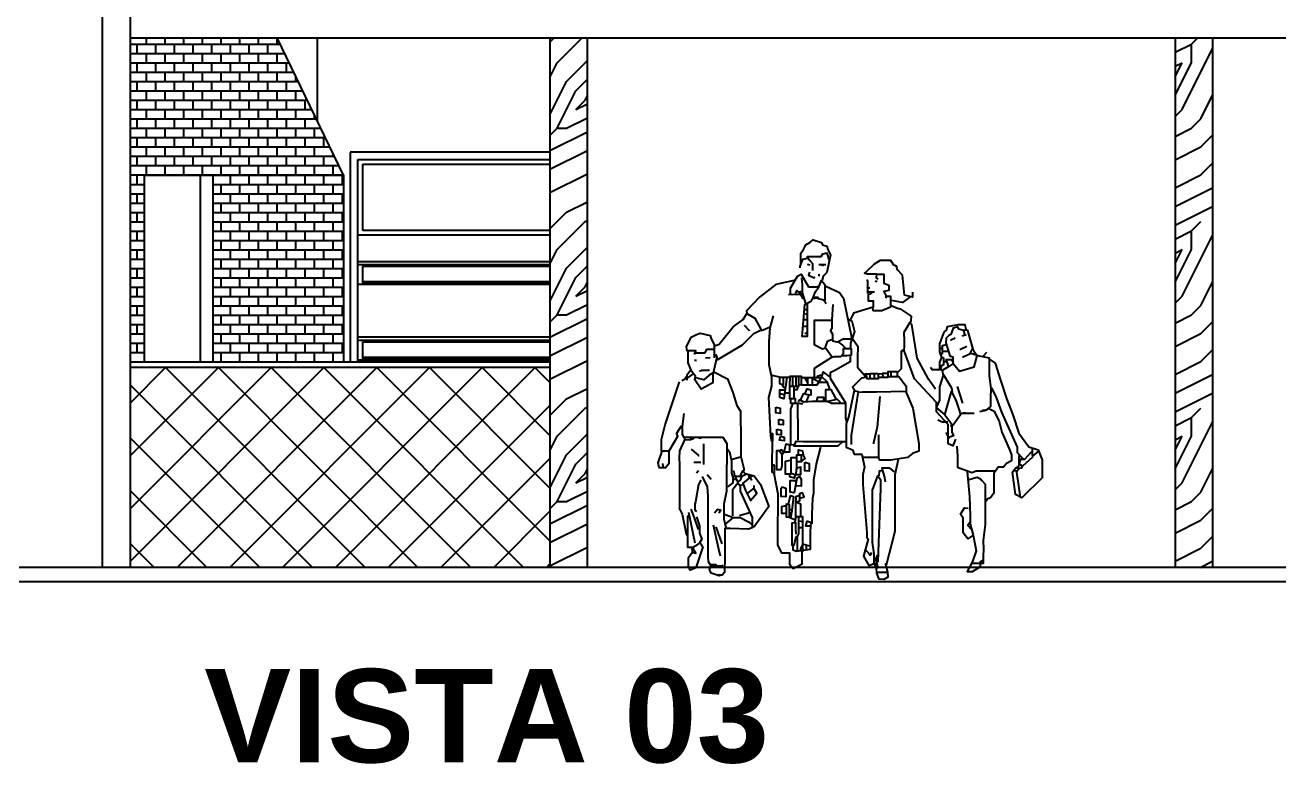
# Model space of a CAD drawing. Extents: x 500 to 638, y 181 to 267.
# Drawn here: x 624.44 to 631.16, y 220.65 to 224.6 of the extents above; entities that cross this region are included whole.
import ezdxf
from ezdxf.enums import TextEntityAlignment as Align

# ---------------------------------------------------------------- set-up
doc = ezdxf.new("R2010")
doc.units = 0
doc.header["$LTSCALE"] = 7
for name, color, linetype in [('ACESSÓRIO', 2, 'CONTINUOUS'), ('ALVENARIA', 7, 'CONTINUOUS'), ('ALVENARIA1', 44, 'CONTINUOUS'), ('HATCH', 30, 'CONTINUOUS'), ('JAPOR', 142, 'CONTINUOUS'), ('TEXTO5', 5, 'CONTINUOUS')]:
    doc.layers.add(name, color=color, linetype=linetype)
doc.styles.add('SANSSERIFBOLD', font='sasb____.pfb')
pattern_1 = [(0, (607.2953, 214.0509), (1, 1), [0.05, -0.95]), (90, (607.6953, 214.4009), (-1, 1), [0.1, -0.9]), (45, (607.4953, 214.30094), (1e-16, 1), [0.0707, -0.2121, 0.0707, -0.1414, 0.495, -0.424314]), (45, (607.2453, 214.00094), (1e-16, 1), [0.07071, -0.14142, 0.07071, -1.131374]), (45, (607.5953, 214.10094), (1e-16, 1), [0.07071, -1.343504]), (45, (607.6953, 214.05094), (1e-16, 1), [0.07071, -1.343504]), (45, (607.5453, 214.15094), (1e-16, 1), [0.07071, -1.343504]), (45, (607.4953, 214.20094), (1e-16, 1), [0.14142, -1.272794]), (45, (607.7453, 214.95094), (1e-16, 1), [0.14142, -1.272794]), (45, (607.3953, 214.25094), (1e-16, 1), [0.28284, -1.131374]), (45, (607.3453, 214.30094), (1e-16, 1), [0.28284, -1.131374]), (45, (607.9953, 214.60094), (1e-16, 1), [0.28284, -1.131374]), (45, (607.2953, 214.40094), (1e-16, 1), [0.212132, -1.20208]), (45, (607.0953, 214.55094), (1e-16, 1), [0.212132, -1.20208]), (45, (607.1953, 214.45094), (1e-16, 1), [0.212132, -1.20208]), (45, (607.8453, 214.75094), (1e-16, 1), [0.353553, -1.06066]), (45, (607.7453, 214.80094), (1e-16, 1), [0.353553, -1.06066]), (45, (607.8453, 214.55094), (1e-16, 1), [0.494975, -0.91924]), (26.565, (607.3953, 214.15094), (1, 4e-10), [0.111803, -2.124265]), (26.565, (607.5953, 214.45094), (1, 4e-10), [0.111803, -2.124265]), (26.565, (607.5453, 214.35094), (1, 4e-10), [0.111803, -2.124265]), (26.565, (607.3453, 214.05094), (1, 4e-10), [0.223607, -2.01246]), (26.565, (607.5453, 214.50094), (1, 4e-10), [0.33541, -1.900658]), (26.565, (607.4453, 214.55094), (1, 4e-10), [0.447214, -1.788854]), (26.565, (607.3453, 214.60094), (1, 4e-10), [0.447214, -1.788854]), (26.565, (607.1953, 214.90094), (1, 4e-10), [0.447214, -1.788854]), (26.565, (607.1953, 214.80094), (1, 4e-10), [0.559017, -1.67705]), (26.565, (607.2453, 214.70094), (1, 4e-10), [0.559017, -1.67705]), (63.435, (607.5953, 214.30094), (5e-11, 1), [0.111803, -2.124265]), (63.435, (607.4453, 214.20094), (5e-11, 1), [0.111803, -2.124265]), (63.435, (607.2953, 214.05094), (5e-11, 1), [0.223607, -2.01246]), (63.435, (607.5953, 214.20094), (5e-11, 1), [0.223607, -2.01246]), (63.435, (607.1953, 214.00094), (5e-11, 1), [0.33541, -1.900658]), (63.435, (607.0953, 214.00094), (5e-11, 1), [0.447214, -1.788854]), (63.435, (607.9953, 214.05094), (5e-11, 1), [0.447214, -1.788854]), (63.435, (607.6453, 214.15094), (5e-11, 1), [0.447214, -1.788854]), (63.435, (607.8453, 214.05094), (5e-11, 1), [0.559017, -1.67705]), (63.435, (607.7453, 214.10094), (5e-11, 1), [0.559017, -1.67705])]

msp = doc.modelspace()

# ---------------------------------------------------------------- hatches: boundary and pattern name
at = {"layer": 'ALVENARIA1'}
h = msp.add_hatch(dxfattribs=at)
h.set_pattern_fill('BRICK', color=256, scale=0.2, style=0)
h.set_pattern_definition([(0, (607.095286, 214.000943), (0, 0.05), []), (90, (607.09529, 214.00094), (-0.1, 6e-18), [0.05, -0.05]), (90, (607.14529, 214.00094), (-0.1, 6e-18), [-0.05, 0.05])])
h.paths.add_polyline_path([(625.7953, 224.5355), (625.0071, 224.5355), (625.0071, 223.7994), (625.0821, 223.7994), (625.3821, 223.7994), (626.1499, 223.7994)])
h.paths.add_polyline_path([(625.4498, 222.7994), (626.1499, 222.7994), (626.1499, 223.7994), (625.4498, 223.7994)])
h.paths.add_polyline_path([(625.0821, 223.7994), (625.0071, 223.7994), (625.0071, 222.7994), (625.0821, 222.7994)])
h = msp.add_hatch(dxfattribs=at)
h.set_pattern_fill('_USER', color=256, scale=0.2, angle=45, style=0, double=1, pattern_type=0)
h.set_pattern_definition([(45, (607.09529, 214.00094), (-0.1414214, 0.1414214), []), (135, (607.09529, 214.00094), (-0.1414214, -0.1414214), [])])
h.paths.add_polyline_path([(625.0071, 222.7694), (625.0071, 221.6994), (627.2571, 221.6994), (627.2571, 222.7694)])
at = {"layer": 'HATCH'}
h = msp.add_hatch(dxfattribs=at)
h.set_pattern_fill('WOODFACE', color=256, style=0)
h.set_pattern_definition(pattern_1)
h.paths.add_polyline_path([(627.4583, 224.5355), (627.2571, 224.5355), (627.2571, 221.6994), (627.4583, 221.6994)])
h = msp.add_hatch(dxfattribs=at)
h.set_pattern_fill('WOODFACE', color=256, style=0)
h.set_pattern_definition(pattern_1)
h.paths.add_polyline_path([(630.809, 224.5355), (630.609, 224.5355), (630.609, 221.6994), (630.809, 221.6994)])
h.paths.add_polyline_path([(633.2095, 224.5355), (633.0095, 224.5355), (633.0095, 221.6994), (633.2095, 221.6994)])

# ---------------------------------------------------------------- linework, layer by layer
at = {"layer": 'ACESSÓRIO', "linetype": 'Continuous'}
for points in [[(628.6015, 223.3234), (628.6015, 223.3825), (628.617, 223.4022), (628.6282, 223.4276), (628.6507, 223.4388), (628.6676, 223.4529), (628.7126, 223.4388), (628.7183, 223.4276), (628.7408, 223.4191), (628.7464, 223.4022), (628.7605, 223.3741), (628.7408, 223.2784), (628.7211, 223.2587), (628.7155, 223.2362)], [(628.6367, 223.3544), (628.6113, 223.3488), (628.5973, 223.3122), (628.5973, 223.3037)], [(628.7549, 223.3431), (628.7436, 223.3825), (628.7183, 223.3769), (628.7098, 223.3628), (628.6367, 223.3628), (628.6507, 223.3431), (628.6648, 223.3262), (628.6648, 223.2896)], [(628.6367, 223.3234), (628.6507, 223.3206)], [(628.6479, 223.2812), (628.6423, 223.2643), (628.6732, 223.2502), (628.6789, 223.253)], [(628.6986, 223.322), (628.7352, 223.322)], [(628.7211, 223.3234), (628.7155, 223.3122)], [(629.201, 223.1743), (629.201, 223.1461), (629.1573, 223.1574), (629.1461, 223.2643), (629.1207, 223.2925), (629.1151, 223.3122), (629.1011, 223.3178), (629.0842, 223.3431), (629.0279, 223.3431), (628.9941, 223.3234), (628.9547, 223.284), (628.9434, 223.2756), (628.9575, 223.2713), (629.0082, 223.2713), (629.0054, 223.2502), (629.0166, 223.2446)], [(628.5663, 223.2362), (628.4678, 223.2137), (628.3806, 223.1461), (628.3102, 223.0729), (628.313, 223.0589)], [(628.5466, 223.1602), (628.5466, 223.194), (628.5832, 223.2587), (628.6029, 223.27), (628.6423, 223.2024), (628.6845, 223.2024), (628.6958, 223.2052)], [(628.6057, 223.2502), (628.6085, 223.2137), (628.6085, 223.1827), (628.6085, 223.1771)], [(628.6367, 223.1123), (628.6367, 222.9364), (628.6085, 222.9364), (628.6226, 223.1067), (628.6592, 223.1264), (628.6704, 223.1489), (628.6789, 223.1743), (628.6986, 223.2024), (628.7126, 223.2362), (628.7309, 223.2137), (628.7309, 223.1292), (628.6845, 223.1405), (628.6704, 223.1377)], [(628.6986, 223.27), (628.6986, 223.2587)], [(628.9547, 223.2418), (628.9589, 223.2362), (628.9589, 223.1996), (628.9575, 223.1968)], [(629.0082, 223.27), (629.0462, 223.27), (629.0462, 223.2221), (629.0729, 223.2108), (629.0729, 223.1827), (629.0476, 223.1771), (629.0588, 223.1517), (629.0827, 223.1517), (629.0827, 223.0926), (629.0363, 223.0743), (628.9913, 223.0743), (628.9857, 223.0926)], [(628.9997, 223.2334), (629.011, 223.2305)], [(628.5353, 223.1602), (628.5832, 223.163), (628.617, 223.163)], [(628.6282, 223.1123), (628.617, 223.1545), (628.6085, 223.1771), (628.5888, 223.1743), (628.5804, 223.1827), (628.5719, 223.1658)], [(628.5945, 223.1714), (628.6113, 223.1405), (628.617, 223.1405)], [(628.6704, 223.1489), (628.693, 223.1461), (628.6958, 223.1405)], [(628.7352, 223.2052), (628.8083, 223.1714), (628.8309, 223.1405), (628.8731, 222.9322), (628.9083, 222.8844), (628.9062, 222.8196), (628.9062, 222.7718), (628.9434, 222.7296), (628.9434, 222.7211)], [(628.9857, 223.1743), (628.9716, 223.163), (628.9632, 223.1602), (628.9632, 223.1278), (628.9899, 223.1278), (628.9899, 223.0926), (628.8843, 223.0617), (628.8675, 223.0279)], [(628.9617, 223.1658), (628.9617, 223.1968), (628.9716, 223.1968)], [(628.9632, 223.1757), (628.9969, 223.1757)], [(629.0588, 223.1545), (629.056, 223.1405)], [(629.1855, 223.1461), (629.1461, 223.118), (629.087, 223.1292)], [(628.6198, 223.0814), (628.6367, 223.0814)], [(628.7267, 223.1292), (628.738, 223.1123)], [(628.7732, 223.1067), (628.7682, 223.0251), (628.7682, 222.9829), (628.7605, 222.966), (628.7718, 222.9491), (628.7718, 222.9125), (628.7943, 222.9069), (628.8027, 222.9069)], [(629.0842, 223.1039), (629.1151, 223.0898), (629.1348, 223.0842), (629.1939, 223.0448), (629.1911, 223.0194), (629.1883, 223.011)], [(628.1357, 222.8844), (628.1638, 222.8956), (628.2398, 222.9885), (628.2933, 223.0279), (628.313, 223.0589), (628.3552, 223.0335), (628.3918, 222.9688), (628.434, 222.9857)], [(628.4537, 223.0476), (628.4354, 222.9829), (628.4305, 222.9097), (628.4305, 222.7859), (628.4439, 222.7183), (628.4439, 222.6704), (628.4284, 222.6086), (628.4396, 222.4031), (628.4425, 222.3806), (628.4523, 222.3778), (628.4523, 222.4144), (628.4425, 222.4144)], [(628.617, 223.0589), (628.6367, 223.0561)], [(628.617, 223.0279), (628.6367, 223.0279)], [(628.7689, 223.0209), (628.6732, 223.0209), (628.6732, 222.8928), (628.7183, 222.8703), (628.7324, 222.8731)], [(628.8562, 223.0279), (628.8759, 223.0194), (628.89, 222.9632), (628.8675, 222.9012), (628.8675, 222.8703)], [(629.3234, 222.6536), (629.2868, 222.707), (629.2249, 222.8196), (629.1967, 222.9998), (629.1855, 223.011), (629.1531, 222.9576), (629.1552, 222.9125), (629.1552, 222.8787), (629.1545, 222.8647)], [(628.0315, 222.8393), (628.04, 222.859), (628.009, 222.859), (627.9921, 222.859), (627.9893, 222.8815), (628.0147, 222.9322), (628.0428, 222.9463), (628.0625, 222.9547), (628.116, 222.9406), (628.1216, 222.9238), (628.1371, 222.8928), (628.1378, 222.8534), (628.1378, 222.8225)], [(628.3862, 222.9688), (628.3468, 222.9491), (628.2877, 222.89), (628.1554, 222.8112), (628.1526, 222.8112)], [(628.2989, 222.9969), (628.3243, 222.9688), (628.3243, 222.966)], [(628.6141, 222.9913), (628.6367, 222.9913)], [(628.6367, 222.9519), (628.6226, 222.9519)], [(629.4882, 222.973), (629.4826, 222.9983), (629.4432, 222.9983), (629.3869, 222.987), (629.3813, 222.9701), (629.3701, 222.9617), (629.3644, 222.9504), (629.3447, 222.897), (629.3447, 222.8547), (629.356, 222.8238), (629.3447, 222.7985), (629.3447, 222.7591)], [(629.4742, 222.9673), (629.4489, 222.9758), (629.4432, 222.987), (629.4179, 222.9814), (629.4066, 222.9476), (629.3954, 222.942), (629.3813, 222.9279), (629.3785, 222.9026), (629.401, 222.8322), (629.4165, 222.8266), (629.4165, 222.79), (629.3954, 222.7759), (629.3813, 222.8125), (629.4095, 222.8125), (629.4179, 222.7985)], [(629.4207, 222.79), (629.4517, 222.7506), (629.5305, 222.7731), (629.5474, 222.8322), (629.5361, 222.8463), (629.5248, 222.8688), (629.4967, 222.9673), (629.4742, 222.9701), (629.4798, 222.9476)], [(629.4658, 222.9392), (629.4882, 222.9476)], [(628.7661, 222.9181), (628.7436, 222.9097), (628.7324, 222.8787), (628.7689, 222.8281)], [(628.8703, 222.9224), (628.8281, 222.9224), (628.8027, 222.9069), (628.8252, 222.89), (628.8393, 222.8759)], [(629.3475, 222.8744), (629.3616, 222.8744)], [(629.3813, 222.8913), (629.3602, 222.8857), (629.3602, 222.8435), (629.3532, 222.8435)], [(629.4292, 222.9279), (629.4066, 222.9167), (629.4066, 222.9138)], [(629.4911, 222.8829), (629.4573, 222.866), (629.4545, 222.866)], [(629.522, 222.8744), (629.5052, 222.8407), (629.4686, 222.8238)], [(627.9964, 222.8562), (627.9964, 222.7943), (628.0119, 222.7549), (627.9908, 222.7296), (627.9908, 222.7014)], [(628.1441, 222.8421), (628.1526, 222.8253), (628.13, 222.7324), (628.13, 222.6874), (628.0681, 222.6536), (628.0344, 222.7042), (628.0372, 222.7239), (628.0259, 222.7352)], [(628.0315, 222.8084), (628.0428, 222.8084)], [(628.1329, 222.8661), (628.0963, 222.8661), (628.085, 222.8464), (628.04, 222.8464)], [(628.116, 222.8225), (628.0907, 222.8196)], [(628.6747, 222.7183), (628.6747, 222.7662), (628.7689, 222.8253), (628.783, 222.8281), (628.8168, 222.8281), (628.8309, 222.845), (628.8309, 222.8717), (628.8717, 222.8717), (628.8717, 222.8365), (628.8477, 222.8323), (628.8196, 222.8323)], [(628.866, 222.8309), (628.866, 222.7999), (628.7886, 222.7549), (628.7591, 222.7408), (628.7591, 222.7127), (628.8421, 222.5804), (628.8421, 222.4988), (628.8477, 222.4735), (628.859, 222.5044), (628.89, 222.648), (628.8787, 222.6648), (628.9294, 222.7155), (628.9519, 222.7183)], [(629.4303, 222.3862), (629.4163, 222.3496), (629.3924, 222.3609), (629.3924, 222.465), (629.329, 222.5325), (629.329, 222.5832), (629.2108, 222.7099), (629.1545, 222.8647), (629.139, 222.8562), (629.1397, 222.7943), (629.1397, 222.7633), (629.1179, 222.7408), (629.1179, 222.7239)], [(629.356, 222.8266), (629.3658, 222.821), (629.3658, 222.7844), (629.3503, 222.7759), (629.3447, 222.7787)], [(629.3616, 222.8576), (629.3898, 222.8576)], [(629.5136, 222.8463), (629.5586, 222.8322), (629.6107, 222.821), (629.6107, 222.7253), (629.6205, 222.6577), (629.6177, 222.6071), (629.6177, 222.562), (629.5924, 222.5395), (629.5755, 222.5395), (629.5755, 222.5367)], [(629.5811, 222.8322), (629.598, 222.8519)], [(629.6149, 222.8125), (629.6431, 222.7928), (629.6712, 222.7028), (629.705, 222.6042), (629.7388, 222.517), (629.7697, 222.4185), (629.8232, 222.3453), (629.8738, 222.3284), (629.895, 222.275), (629.895, 222.1793), (629.7866, 222.0723), (629.7528, 222.0892), (629.7359, 222.2102), (629.75, 222.2299), (629.7641, 222.2384)], [(628.0119, 222.7577), (628.0259, 222.738), (627.995, 222.7155), (627.964, 222.6986)], [(628.1329, 222.7408), (628.1104, 222.7296), (628.0822, 222.7042), (628.04, 222.7155)], [(628.1132, 222.7535), (628.071, 222.7535), (628.0597, 222.7493)], [(628.1357, 222.7465), (628.2089, 222.7099), (628.237, 222.6367), (628.2595, 222.5663), (628.2778, 222.5354), (628.2799, 222.375), (628.2799, 222.2933), (628.2961, 222.2286), (628.2961, 222.2173)], [(628.7549, 222.7211), (628.7211, 222.7465), (628.7126, 222.7239), (628.7042, 222.7014), (628.6873, 222.6747), (628.6057, 222.6747), (628.6057, 222.7225), (628.5424, 222.7225), (628.5417, 222.6733), (628.5417, 222.6043), (628.5719, 222.6043), (628.5719, 222.5804)], [(628.9955, 222.7408), (628.9955, 222.7099)], [(629.0194, 222.7183), (629.0701, 222.7183), (629.0701, 222.7479), (629.1151, 222.7479), (629.1179, 222.7465)], [(629.0842, 222.7465), (629.0842, 222.7268)], [(629.3532, 222.7759), (629.3503, 222.7576), (629.3053, 222.7576), (629.2969, 222.7703)], [(629.3588, 222.7534), (629.3644, 222.7281), (629.3447, 222.6662), (629.3447, 222.5958), (629.3278, 222.5564), (629.3729, 222.517), (629.4095, 222.6408), (629.4348, 222.5902), (629.4545, 222.5311), (629.4573, 222.517), (629.4179, 222.4607), (629.4066, 222.4579), (629.4123, 222.4551)], [(629.3954, 222.7759), (629.3588, 222.7534), (629.3532, 222.7591)], [(629.3813, 222.8013), (629.3701, 222.7985)], [(627.9499, 222.693), (627.8739, 222.4678), (627.8542, 222.3834), (627.8542, 222.3243), (627.8936, 222.3243)], [(627.9893, 222.7211), (627.9809, 222.7127)], [(628.4481, 222.7296), (628.4931, 222.7183), (628.5382, 222.7183), (628.541, 222.7183)], [(628.5072, 222.7211), (628.5072, 222.6761), (628.4889, 222.6817), (628.4889, 222.7155)], [(628.5269, 222.7183), (628.51, 222.6029), (628.4889, 222.6086), (628.4889, 222.6508), (628.5157, 222.6508)], [(628.5016, 222.6761), (628.51, 222.6648), (628.5157, 222.6648)], [(628.5888, 222.7211), (628.5888, 222.6691), (628.5438, 222.6691)], [(628.5579, 222.7239), (628.5579, 222.6704)], [(628.5747, 222.7211), (628.5747, 222.6733)], [(628.6085, 222.6789), (628.5916, 222.6761)], [(628.7042, 222.7155), (628.6085, 222.7155)], [(628.6226, 222.7155), (628.6367, 222.693)], [(628.6381, 222.7155), (628.6381, 222.6761)], [(628.662, 222.7155), (628.662, 222.6733)], [(628.7408, 222.6902), (628.7042, 222.6902), (628.6704, 222.707), (628.662, 222.7014)], [(628.7098, 222.7296), (628.6901, 222.7211), (628.6901, 222.7183)], [(628.7126, 222.7211), (628.7408, 222.6958), (628.7549, 222.6536)], [(628.9744, 222.707), (628.9744, 222.7338), (628.9434, 222.7338)], [(629.0166, 222.738), (629.0166, 222.7099), (628.9575, 222.7099), (628.9547, 222.7324)], [(628.9744, 222.738), (629.0138, 222.738), (629.0391, 222.7352)], [(629.0701, 222.7211), (629.1264, 222.7211), (629.1672, 222.6704), (629.1672, 222.6367), (629.2024, 222.5523), (629.2347, 222.3637), (629.2347, 222.3215), (629.1996, 222.3102), (629.1742, 222.2877), (629.0842, 222.2736), (629.025, 222.2736), (629.0194, 222.2849), (629.0194, 222.299), (629.0194, 222.4087)], [(629.0673, 222.738), (629.0391, 222.738), (629.042, 222.7183)], [(629.3672, 222.7309), (629.4095, 222.6605), (629.4123, 222.6408)], [(628.4875, 222.6311), (628.5128, 222.6254)], [(628.5157, 222.6339), (628.5382, 222.6339)], [(628.5649, 222.6676), (628.5649, 222.6086)], [(628.586, 222.6704), (628.5804, 222.6508), (628.5691, 222.6508)], [(628.6254, 222.6311), (628.6367, 222.6564), (628.6564, 222.6508), (628.6564, 222.6226), (628.631, 222.6254), (628.6141, 222.6282), (628.6029, 222.6057), (628.6001, 222.5945)], [(628.6423, 222.6198), (628.6338, 222.5945), (628.6282, 222.5889)], [(628.6873, 222.5917), (628.693, 222.6114), (628.7239, 222.6114), (628.7239, 222.5889)], [(628.7352, 222.5889), (628.7352, 222.6522), (628.7633, 222.6522), (628.7886, 222.6057), (628.7886, 222.6029)], [(628.8928, 222.6451), (628.9097, 222.6423), (628.8717, 222.4059), (628.8717, 222.3581)], [(629.163, 222.6409), (629.0082, 222.6374), (628.9322, 222.6374), (628.9125, 222.6367)], [(629.025, 222.6142), (629.011, 222.4509), (628.9913, 222.3665), (628.9913, 222.3609)], [(629.4404, 222.669), (629.4658, 222.5846), (629.4658, 222.5789)], [(629.6233, 222.6605), (629.6487, 222.6099), (629.6768, 222.5311), (629.7613, 222.3425), (629.7613, 222.3144), (629.7922, 222.2834), (629.7922, 222.2806)], [(628.4678, 222.5579), (628.4903, 222.5523), (628.4903, 222.5241), (628.4678, 222.5269), (628.4678, 222.5579)], [(628.5466, 222.6029), (628.5466, 222.579), (628.5916, 222.579), (628.6085, 222.5748), (628.6113, 222.5832)], [(628.5579, 222.5748), (628.5466, 222.5466), (628.5466, 222.3581), (628.5635, 222.3552)], [(628.5846, 222.5832), (628.5867, 222.4087), (628.5867, 222.3806)], [(628.5888, 222.586), (628.5945, 222.5973), (628.6198, 222.586), (628.662, 222.5889), (628.7492, 222.5889), (628.7971, 222.6001), (628.8168, 222.5804)], [(628.7436, 222.5889), (628.7661, 222.579), (628.8393, 222.579)], [(629.5614, 222.5339), (629.5868, 222.5395), (629.6093, 222.5508), (629.6374, 222.5367), (629.6656, 222.4804), (629.6796, 222.4241), (629.719, 222.3341), (629.7303, 222.3031), (629.7303, 222.2693), (629.705, 222.2553), (629.6881, 222.237), (629.6599, 222.237), (629.636, 222.2018), (629.636, 222.0977), (629.6177, 222.0723), (629.6037, 222.0667), (629.5924, 222.0498)], [(627.9753, 222.5241), (627.9654, 222.4537), (627.9654, 222.4115), (627.9809, 222.3862), (627.9513, 222.3243), (627.9506, 222.2849), (627.9517, 222.2511), (627.9517, 222.0203), (627.9499, 222.0175), (627.9668, 221.9837), (627.9865, 221.8796), (627.995, 221.8711)], [(628.4847, 222.4931), (628.5072, 222.4875), (628.5072, 222.4622), (628.4847, 222.465), (628.4847, 222.4931)], [(628.8449, 222.4735), (628.8449, 222.344), (628.8787, 222.3299), (628.8871, 222.306), (628.9294, 222.306), (628.9434, 222.237), (628.9336, 222.1976), (628.9336, 222.1442), (628.9561, 221.8866), (628.9561, 221.8585), (628.9632, 221.85), (628.9378, 221.76), (628.966, 221.7093), (628.9955, 221.7206), (628.9955, 221.7712), (628.9857, 221.8331), (628.9857, 221.8782), (628.9857, 222.1132), (629.0138, 222.1892), (629.0293, 222.1695), (629.0293, 222.1216), (629.018, 221.8331), (629.0145, 221.729), (629.0106, 221.7633), (629.0014, 221.7435), (629.0127, 221.7041), (629.007, 221.6929)], [(629.3363, 222.4889), (629.3616, 222.479), (629.3898, 222.479)], [(629.3729, 222.517), (629.4109, 222.4663), (629.4109, 222.4241), (629.4207, 222.4044), (629.3982, 222.396), (629.3954, 222.396)], [(629.4601, 222.5255), (629.5305, 222.5255)], [(629.4882, 222.5255), (629.4714, 222.5255), (629.4714, 222.5226)], [(627.9612, 222.4566), (627.9359, 222.4172), (627.9415, 222.4003), (627.8951, 222.3215), (627.8951, 222.2539), (627.8768, 222.2328), (627.843, 222.2328), (627.8374, 222.2595), (627.8599, 222.3271)], [(628.4734, 222.4397), (628.4959, 222.434), (628.4959, 222.4087), (628.4734, 222.4115), (628.4734, 222.4397)], [(629.3785, 222.4213), (629.3926, 222.3932), (629.3926, 222.3875)], [(627.9809, 222.3989), (628.0287, 222.3968), (628.1329, 222.3971), (628.1835, 222.3971), (628.2046, 222.3637), (628.2039, 222.1357), (628.2039, 222.1076), (628.1892, 222.0372), (628.1892, 221.9584), (628.1948, 221.9359), (628.2004, 221.9134)], [(628.009, 222.3975), (628.0119, 222.382), (627.9809, 222.382)], [(628.0344, 222.3975), (628.0231, 222.3862), (628.0147, 222.3862)], [(628.0456, 222.3975), (628.0653, 222.3918), (628.071, 222.3975)], [(628.0794, 222.3609), (628.0794, 222.2511)], [(628.206, 222.3384), (628.2201, 222.3187), (628.23, 222.268), (628.23, 222.2033), (628.237, 222.1807), (628.237, 222.1526), (628.2089, 222.1301)], [(628.4481, 222.375), (628.4467, 222.2427), (628.4467, 222.2117), (628.4608, 222.2033), (628.4608, 222.2455), (628.4509, 222.2483)], [(628.4931, 222.4031), (628.5128, 222.3975), (628.5128, 222.3778), (628.4875, 222.3806), (628.4931, 222.4031)], [(628.4875, 222.3243), (628.5016, 222.3046), (628.5128, 222.3187), (628.5241, 222.3609), (628.541, 222.3552), (628.541, 222.3173), (628.5072, 222.3173), (628.4988, 222.3299), (628.4875, 222.3243)], [(628.8252, 222.3721), (628.7999, 222.3482), (628.7126, 222.3489), (628.5663, 222.3489), (628.5775, 222.3763), (628.6141, 222.3742), (628.8393, 222.3742)], [(628.707, 222.344), (628.6845, 222.2539), (628.6704, 222.1667), (628.6704, 222.0963), (628.6648, 222.071), (628.6606, 221.9837), (628.6606, 221.9331)], [(629.4376, 222.3481), (629.4418, 222.2946), (629.4418, 222.2356), (629.5192, 222.2074), (629.5417, 222.2159), (629.6065, 222.2159), (629.6431, 222.2159)], [(629.8415, 222.3369), (629.8415, 222.3059), (629.8429, 222.289), (629.7894, 222.2412), (629.7725, 222.2524), (629.7725, 222.2946), (629.7753, 222.3031)], [(628.0147, 222.3327), (628.0541, 222.299), (628.0569, 222.299)], [(628.2792, 222.2905), (628.2342, 222.2764)], [(628.4875, 222.3243), (628.472, 222.3243), (628.472, 222.223), (628.4959, 222.223), (628.5016, 222.2455), (628.5016, 222.3018)], [(628.5775, 222.2863), (628.548, 222.2863), (628.548, 222.199), (628.5199, 222.199), (628.5199, 222.268), (628.5466, 222.2736)], [(628.6043, 222.299), (628.6043, 222.2652), (628.5775, 222.2652)], [(628.6085, 222.2708), (628.6254, 222.2821), (628.617, 222.3004), (628.579, 222.3004), (628.579, 222.223)], [(628.5902, 222.3018), (628.5902, 222.3299), (628.6113, 222.3243), (628.6141, 222.3018)], [(628.9322, 222.2891), (629.0082, 222.2891), (629.0138, 222.2905)], [(629.1236, 222.2764), (629.1053, 222.1948), (629.1053, 221.8922), (629.0588, 221.7121), (629.0549, 221.7182), (629.0661, 221.6732), (629.069, 221.6479), (629.0464, 221.6338), (629.0211, 221.6366), (629.0099, 221.6676), (629.007, 221.6929), (628.9986, 221.7154), (629.0099, 221.7239)], [(629.7782, 222.275), (629.7641, 222.2299), (629.7866, 222.2327), (629.7894, 222.2412)], [(629.8373, 222.3172), (629.8176, 222.2946), (629.8006, 222.2764), (629.7697, 222.2764)], [(629.8767, 222.3228), (629.8457, 222.2975)], [(627.8655, 222.2314), (627.8627, 222.2567)], [(628.0287, 222.2624), (628.0653, 222.2624)], [(628.0541, 222.2173), (628.0428, 222.2033)], [(628.2483, 222.1892), (628.2455, 222.2117), (628.2398, 222.2173)], [(628.3046, 222.2004), (628.2905, 222.2173), (628.2792, 222.1948), (628.2792, 222.192)], [(628.4565, 222.2033), (628.479, 222.0935), (628.4776, 221.8543), (628.4776, 221.8177), (628.4988, 221.7769), (628.541, 221.7769), (628.541, 221.7164), (628.5607, 221.6938), (628.6099, 221.7192), (628.6099, 221.7839)], [(628.5494, 222.2033), (628.5719, 222.1976), (628.5663, 222.1779), (628.5438, 222.1836), (628.5438, 222.1976)], [(628.5775, 222.223), (628.5747, 222.1962), (628.6015, 222.1962), (628.6015, 222.237), (628.5804, 222.2314), (628.5775, 222.223)], [(628.6226, 222.2624), (628.6465, 222.2567), (628.6465, 222.2145), (628.6226, 222.2173), (628.6226, 222.2624)], [(629.0363, 222.2173), (629.0222, 222.2145), (629.0194, 222.1892)], [(629.1039, 222.2117), (629.0785, 222.23), (629.0363, 222.23), (629.0504, 222.1807), (629.0532, 222.1582)], [(629.4939, 222.213), (629.5052, 222.0779), (629.5094, 221.9766), (629.5094, 221.9316), (629.5248, 221.8725), (629.4967, 221.8528), (629.4728, 221.8837), (629.4728, 221.9626), (629.4573, 221.9851), (629.4798, 222.0188), (629.4995, 222.016)], [(629.7388, 222.2187), (629.7584, 222.2159)], [(629.7697, 222.2271), (629.7584, 222.2102), (629.7782, 222.0751)], [(628.0653, 222.1667), (628.0541, 222.1442), (628.0372, 222.0513), (628.0344, 222.0372), (628.0344, 222.0063), (628.0428, 222.0006)], [(628.0738, 222.1864), (628.0991, 222.1301), (628.1033, 222.0822), (628.1033, 221.7558), (628.1047, 221.7304), (628.1216, 221.7051)], [(628.0991, 222.1976), (628.1216, 222.1723)], [(628.237, 221.9753), (628.237, 222.1188), (628.2651, 222.1526), (628.2764, 222.1357), (628.2764, 222.1076), (628.3411, 221.9669), (628.3411, 221.9105), (628.3214, 221.9035), (628.2229, 221.9071), (628.1948, 221.9071), (628.1948, 221.722), (628.1934, 221.7079), (628.1934, 221.6713), (628.1807, 221.6573), (628.161, 221.6601), (628.161, 221.6573)], [(628.2398, 222.1723), (628.2539, 222.1723)], [(628.2426, 222.1878), (628.2849, 222.1878), (628.3102, 222.2004), (628.3524, 222.1892), (628.3862, 222.1442), (628.4312, 222.026), (628.3524, 221.9162), (628.3468, 221.9162)], [(628.2849, 222.1892), (628.2764, 222.1667), (628.2651, 222.1582), (628.2539, 222.1807), (628.2567, 222.1836)], [(628.2905, 222.1413), (628.2792, 222.1385)], [(628.3439, 222.192), (628.3243, 222.1779), (628.2905, 222.1498), (628.3046, 222.1104), (628.3327, 222.0569), (628.3665, 222.0963), (628.3496, 222.1244), (628.3158, 222.0963)], [(628.3214, 222.1948), (628.3243, 222.1779)], [(628.3327, 222.1779), (628.3383, 222.1639)], [(628.3524, 222.1244), (628.3524, 222.1385)], [(628.5775, 222.1385), (628.6057, 222.1357), (628.6057, 222.1695), (628.5973, 222.1836), (628.5804, 222.1779), (628.5663, 222.0991), (628.5452, 222.1019), (628.5452, 222.1639), (628.5719, 222.1639), (628.5747, 222.1554)], [(629.5023, 222.1708), (629.5474, 222.1821), (629.5642, 222.1737), (629.5727, 222.1652), (629.5896, 222.1455), (629.5896, 221.9288), (629.5797, 221.8443), (629.5804, 221.7965), (629.5794, 221.7599), (629.5794, 221.7205), (629.5192, 221.7205)], [(628.5016, 222.1301), (628.5213, 222.1244), (628.5213, 222.0766), (628.4959, 222.0794), (628.4959, 222.1244), (628.5016, 222.1301)], [(628.5353, 222.04), (628.5466, 222.085), (628.5635, 222.0794), (628.5522, 221.9893), (628.5438, 221.9893)], [(628.5916, 222.0822), (628.5747, 222.0766), (628.5733, 222.04), (628.5733, 221.9612), (628.5691, 221.9415)], [(628.5973, 222.071), (628.6198, 222.0766), (628.6113, 222.0991), (628.5945, 222.0935), (628.5945, 222.0541), (628.5804, 222.0485), (628.6001, 222.04), (628.6001, 221.9725)], [(628.0541, 221.9021), (628.0315, 221.964), (628.0147, 222.0119)], [(628.1638, 221.9922), (628.1723, 222.0063), (628.1554, 222.0091), (628.1385, 221.9893)], [(628.5213, 222.0288), (628.4988, 222.0231), (628.4988, 221.9893), (628.5185, 221.9893)], [(628.541, 221.9669), (628.541, 222.0344), (628.5227, 222.0372), (628.5227, 221.9697), (628.5494, 221.9669), (628.5522, 221.9893)], [(628.5438, 222.0091), (628.555, 222.0091)], [(628.0034, 221.9781), (627.995, 221.9725), (627.995, 221.874), (627.995, 221.8078), (628.0231, 221.8078), (628.0513, 221.8233), (628.0625, 221.8318), (628.0766, 221.8092), (628.04, 221.6967), (628.009, 221.6854), (628.0006, 221.7079), (628.0006, 221.7529), (628.0203, 221.7783), (628.04, 221.7755), (628.0259, 221.7952), (628.0259, 221.8064)], [(628.0006, 221.995), (628.0344, 221.8318)], [(628.0428, 221.9697), (628.0583, 221.9218), (628.0583, 221.8824), (628.071, 221.8514), (628.0597, 221.8318)], [(628.192, 221.9837), (628.2398, 221.9669), (628.2764, 221.9669), (628.3214, 221.9443), (628.3411, 221.9275)], [(628.2398, 221.9669), (628.1976, 221.9331)], [(628.3271, 221.9922), (628.2792, 221.9781), (628.2736, 221.9753)], [(628.5466, 221.964), (628.5691, 221.9556)], [(628.5775, 221.8768), (628.5747, 221.9049), (628.5747, 221.9387), (628.5536, 221.9359), (628.5536, 221.8177), (628.5663, 221.8177), (628.5775, 221.8655), (628.5804, 221.8655)], [(628.6564, 221.9204), (628.6282, 221.9204), (628.6367, 221.9471), (628.655, 221.9415), (628.6528, 221.8909), (628.6528, 221.7952), (628.5775, 221.7839), (628.5607, 221.7924), (628.5607, 221.8149)], [(628.5775, 221.9711), (628.6113, 221.9711), (628.6113, 221.9443), (628.5945, 221.9471)], [(628.5888, 221.9697), (628.5888, 221.8796), (628.5818, 221.8655), (628.5825, 221.8233), (628.5825, 221.7867)], [(628.6113, 221.9443), (628.6113, 221.7924), (628.617, 221.7867)], [(629.508, 221.94), (629.4967, 221.9231), (629.5136, 221.9063), (629.5192, 221.9063)], [(628.1329, 221.9275), (628.1582, 221.8064), (628.1695, 221.7614)], [(628.147, 221.9162), (628.1779, 221.8261)], [(628.5916, 221.9134), (628.6085, 221.9134)], [(629.5248, 221.8725), (629.5417, 221.7881), (629.522, 221.7318), (629.4939, 221.6769), (629.522, 221.6769), (629.5642, 221.7036), (629.5642, 221.7318), (629.5811, 221.7402)], [(628.0175, 221.8036), (628.0203, 221.7783)], [(628.6085, 221.8177), (628.6001, 221.8008), (628.6001, 221.7867)], [(628.6085, 221.8261), (628.631, 221.8205), (628.631, 221.7896)], [(628.6338, 221.8177), (628.6479, 221.8149)], [(628.9491, 221.7937), (628.9632, 221.7797), (628.9744, 221.7656), (628.9828, 221.7797)], [(628.1751, 221.6573), (628.1638, 221.6544), (628.1216, 221.6685), (628.1132, 221.6882), (628.1216, 221.7079), (628.1807, 221.7079), (628.1864, 221.7107)], [(628.1188, 221.7149), (628.147, 221.7149), (628.147, 221.7107)], [(629.0127, 221.6746), (629.0661, 221.6746)]]:
    msp.add_lwpolyline(points, dxfattribs=at)
at = {"layer": 'ALVENARIA'}
for p, q in [((624.8571, 226.8359, -1.4713), (624.8571, 221.6994, -1.4713)), ((625.0071, 226.8359, -1.4713), (625.0071, 221.6994, -1.4713)), ((625.0071, 225.8132, -1.4713), (625.0071, 221.6994, -1.4713)), ((625.0094, 224.5355, -1.4713), (637.5585, 224.5355, -1.4713)), ((627.2571, 224.5355, -1.4713), (627.2571, 221.6994, -1.4713)), ((627.4583, 221.6994, -1.4713), (627.4583, 224.5355, -1.4713)), ((630.609, 224.5355, -1.4713), (630.609, 221.6994, -1.4713)), ((630.809, 224.5355, -1.4713), (630.809, 221.6994, -1.4713)), ((627.2571, 222.7994, -1.4713), (625.0071, 222.7994, -1.4713)), ((627.2571, 222.7694, -1.4713), (625.0071, 222.7694, -1.4713)), ((637.8589, 221.6994, -1.4713), (624.413, 221.6994, -1.4713)), ((624.413, 221.6236, -1.4713), (637.8589, 221.6236, -1.4713))]:
    msp.add_line(p, q, dxfattribs=at)
at = {"layer": 'ALVENARIA1'}
for p, q in [((626.1499, 223.7994, -1.4713), (625.7953, 224.5355, -1.4713)), ((626.0096, 224.5355, -1.4713), (626.0096, 224.0907, -1.4713)), ((625.0821, 223.7994, -1.4713), (625.0071, 223.7994, -1.4713)), ((625.0821, 223.7994, -1.4713), (625.0821, 222.7994, -1.4713)), ((625.0821, 223.7994, -1.4713), (626.1499, 223.7994, -1.4713)), ((625.0821, 223.7994, -1.4713), (625.3821, 223.7994, -1.4713)), ((625.3821, 223.7994, -1.4713), (625.3821, 222.7994, -1.4713)), ((625.4498, 223.7994, -1.4713), (625.4498, 222.7994, -1.4713)), ((626.1499, 223.7994, -1.4713), (626.1499, 222.7994, -1.4713))]:
    msp.add_line(p, q, dxfattribs=at)
at = {"layer": 'JAPOR', "linetype": 'Continuous'}
for p, q in [((626.1871, 223.9241, -1.4713), (626.1871, 222.7994, -1.4713)), ((627.2571, 223.9241, -1.4713), (626.1871, 223.9241, -1.4713)), ((626.2277, 223.8843, -1.4713), (627.2571, 223.8843, -1.4713)), ((626.2277, 222.7994, -1.4713), (626.2277, 223.8843, -1.4713)), ((626.254, 223.8588, -1.4713), (627.2571, 223.8588, -1.4713)), ((626.254, 223.5038, -1.4713), (626.254, 223.8588, -1.4713)), ((627.2571, 223.4783, -1.4713), (626.2277, 223.4783, -1.4713)), ((627.2571, 223.5038, -1.4713), (626.254, 223.5038, -1.4713)), ((626.2277, 223.3382, -1.4713), (627.2571, 223.3382, -1.4713)), ((627.2571, 223.3191, -1.4713), (626.2277, 223.3191, -1.4713)), ((626.254, 223.2204, -1.4713), (626.254, 223.3127, -1.4713)), ((626.254, 223.3127, -1.4713), (627.2571, 223.3127, -1.4713)), ((627.2571, 223.214, -1.4713), (626.2277, 223.214, -1.4713)), ((626.254, 223.2299, -1.4713), (627.2571, 223.2299, -1.4713)), ((627.2571, 223.2204, -1.4713), (626.254, 223.2204, -1.4713)), ((626.2277, 222.9338, -1.4713), (627.2571, 222.9338, -1.4713)), ((627.2571, 222.9147, -1.4713), (626.2277, 222.9147, -1.4713)), ((626.254, 222.816, -1.4713), (626.254, 222.9083, -1.4713)), ((626.254, 222.9083, -1.4713), (627.2571, 222.9083, -1.4713)), ((627.2571, 222.8096, -1.4713), (626.2277, 222.8096, -1.4713)), ((626.254, 222.8255, -1.4713), (627.2571, 222.8255, -1.4713)), ((627.2571, 222.816, -1.4713), (626.254, 222.816, -1.4713))]:
    msp.add_line(p, q, dxfattribs=at)

# ---------------------------------------------------------------- texts
at = {"layer": 'TEXTO5', "style": 'SANSSERIFBOLD'}
msp.add_text('VISTA 03', height=0.5, dxfattribs=at).set_placement((628.4318, 220.655), align=Align.RIGHT)

doc.saveas('drawing.dxf')
